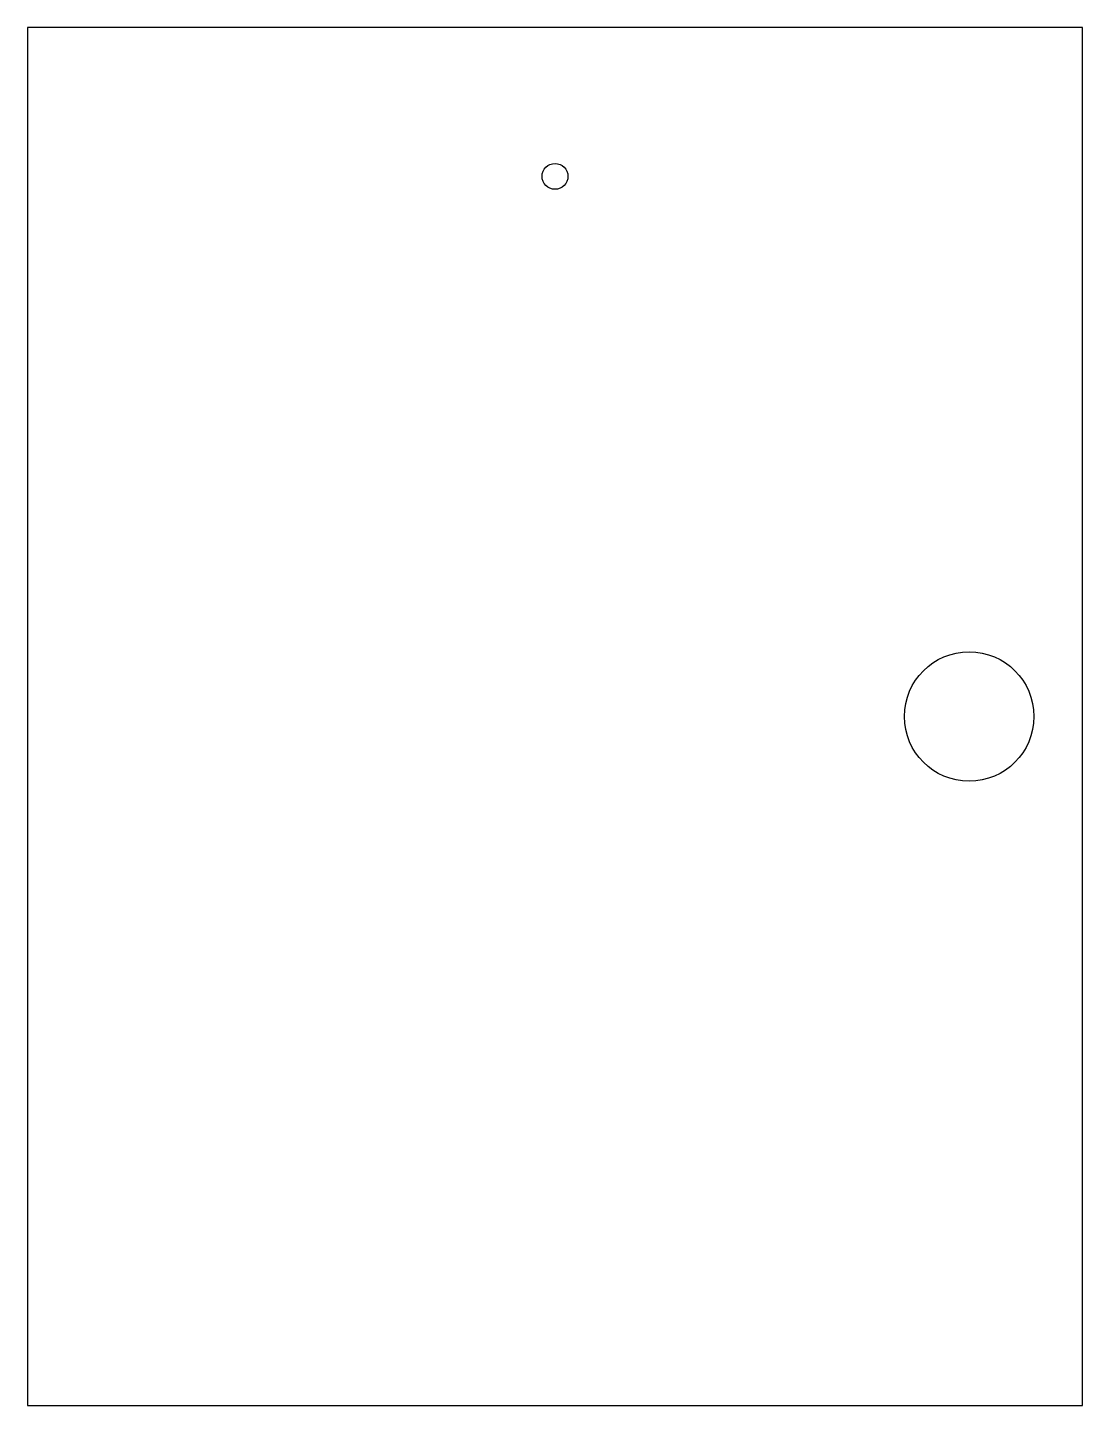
# Model space of a CAD drawing. Header units: millimetres. Extents: x -163 to 163, y -213 to 213.
import ezdxf

# ---------------------------------------------------------------- set-up
doc = ezdxf.new("R2010")
doc.units = ezdxf.units.MM

msp = doc.modelspace()

# ---------------------------------------------------------------- linework, layer by layer
for p, q in [((163, 213), (-163, 213)), ((-163, 213), (-163, -213)), ((163, -213), (163, 213)), ((-163, -213), (163, -213))]:
    msp.add_line(p, q)
for centre, radius in [((0, 167), 4), ((128, 0), 20)]:
    msp.add_circle(centre, radius)

doc.saveas('drawing.dxf')
